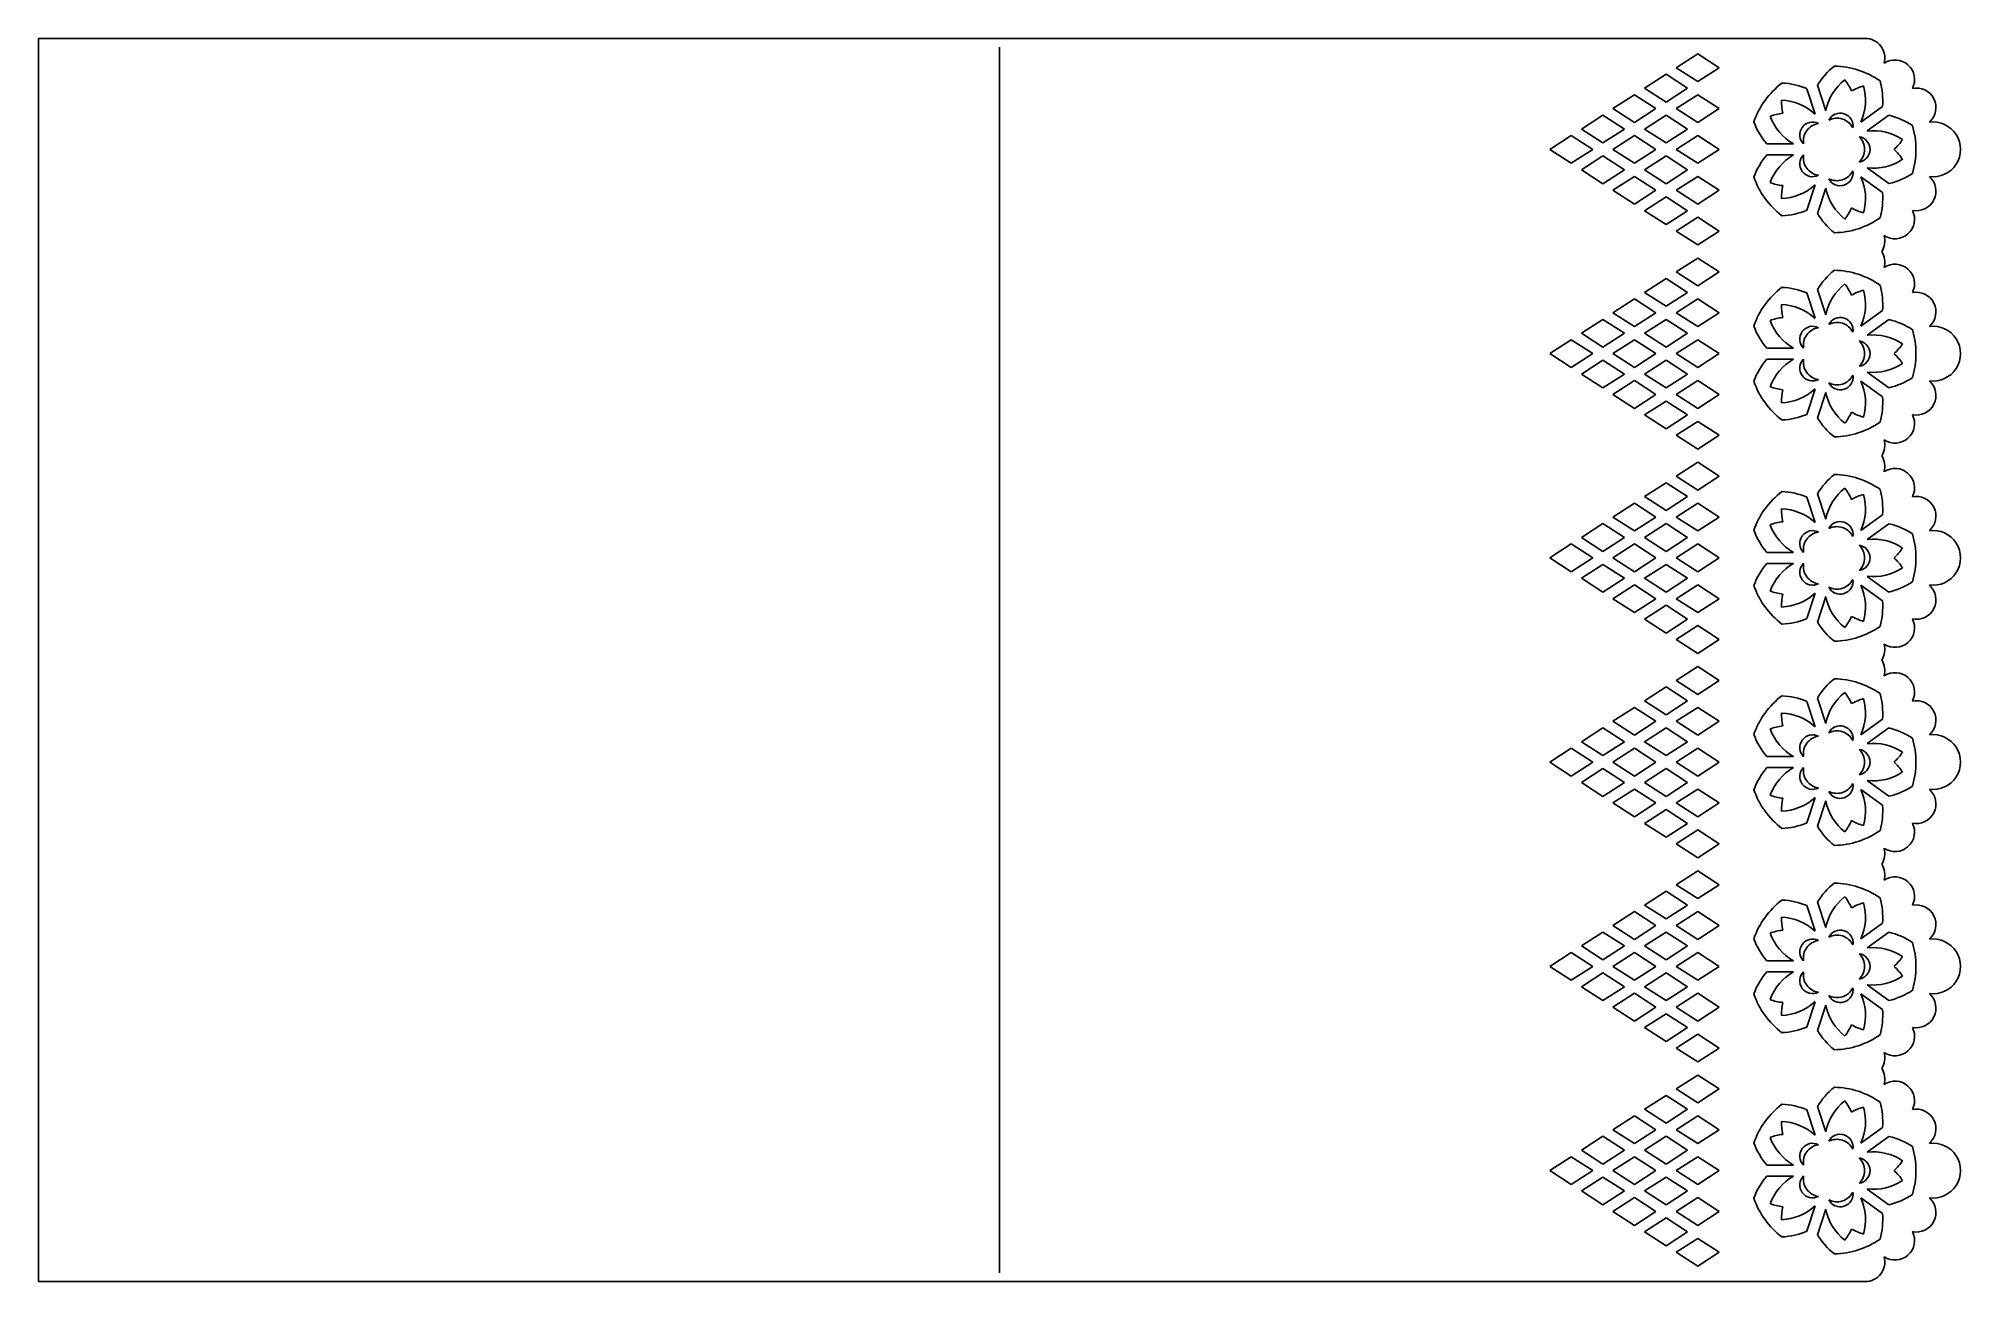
# Model space of a CAD drawing. Extents: x 10 to 226, y 10 to 150.
import ezdxf

# ---------------------------------------------------------------- set-up
doc = ezdxf.new("R2010")
doc.units = 0
doc.layers.get('0').update_dxf_attribs({"linetype": 'CONTINUOUS'})

msp = doc.modelspace()

# ---------------------------------------------------------------- linework, layer by layer
for p, q in [((215.08, 149.89), (9.88, 149.89)), ((9.88, 149.89), (9.88, 10.19)), ((117.83, 11.19), (117.83, 148.89)), ((196.26, 148.16), (193.84, 146.6)), ((198.67, 146.6), (196.26, 148.16)), ((190.29, 144.3), (192.71, 145.86)), ((195.12, 144.3), (192.71, 145.86)), ((196.26, 145.04), (193.84, 146.6)), ((198.67, 146.6), (196.26, 145.04)), ((186.74, 142.01), (189.16, 143.57)), ((189.16, 143.57), (191.57, 142.01)), ((190.29, 144.3), (192.71, 142.74)), ((195.12, 144.3), (192.71, 142.74)), ((196.26, 143.57), (193.84, 142.01)), ((198.67, 142.01), (196.26, 143.57)), ((209.46, 141.39), (208.53, 144.24)), ((210.63, 141.77), (209.71, 144.62)), ((183.19, 139.71), (185.61, 141.27)), ((188.02, 139.71), (185.61, 141.27)), ((186.74, 142.01), (189.16, 140.45)), ((189.16, 140.45), (191.57, 142.01)), ((190.29, 139.71), (192.71, 141.27)), ((195.12, 139.71), (192.71, 141.27)), ((196.26, 140.45), (193.84, 142.01)), ((198.67, 142.01), (196.26, 140.45)), ((214.58, 140.49), (217.01, 142.25)), ((215.3, 139.49), (217.73, 141.25)), ((182.06, 138.98), (179.65, 137.42)), ((184.47, 137.42), (182.06, 138.98)), ((183.19, 139.71), (185.61, 138.15)), ((188.02, 139.71), (185.61, 138.15)), ((186.74, 137.42), (189.16, 138.98)), ((189.16, 138.98), (191.57, 137.42)), ((190.29, 139.71), (192.71, 138.15)), ((195.12, 139.71), (192.71, 138.15)), ((196.26, 138.98), (193.84, 137.42)), ((198.67, 137.42), (196.26, 138.98)), ((182.06, 135.86), (179.65, 137.42)), ((184.47, 137.42), (182.06, 135.86)), ((183.19, 135.12), (185.61, 136.68)), ((188.02, 135.12), (185.61, 136.68)), ((186.74, 137.42), (189.16, 135.86)), ((189.16, 135.86), (191.57, 137.42)), ((190.29, 135.12), (192.71, 136.68)), ((195.12, 135.12), (192.71, 136.68)), ((196.26, 135.86), (193.84, 137.42)), ((198.67, 137.42), (196.26, 135.86)), ((207.02, 138.03), (204.02, 138.03)), ((207.02, 136.8), (204.02, 136.8)), ((183.19, 135.12), (185.61, 133.56)), ((188.02, 135.12), (185.61, 133.56)), ((186.74, 132.83), (189.16, 134.39)), ((189.16, 134.39), (191.57, 132.83)), ((190.29, 135.12), (192.71, 133.56)), ((195.12, 135.12), (192.71, 133.56)), ((196.26, 134.39), (193.84, 132.83)), ((198.67, 132.83), (196.26, 134.39)), ((214.58, 134.34), (217.01, 132.58)), ((215.3, 135.34), (217.73, 133.58)), ((186.74, 132.83), (189.16, 131.27)), ((189.16, 131.27), (191.57, 132.83)), ((190.29, 130.53), (192.71, 132.09)), ((195.12, 130.53), (192.71, 132.09)), ((196.26, 131.27), (193.84, 132.83)), ((198.67, 132.83), (196.26, 131.27)), ((209.46, 133.44), (208.53, 130.59)), ((210.63, 133.06), (209.71, 130.21)), ((190.29, 130.53), (192.71, 128.97)), ((195.12, 130.53), (192.71, 128.97)), ((196.26, 129.8), (193.84, 128.24)), ((198.67, 128.24), (196.26, 129.8)), ((196.26, 126.68), (193.84, 128.24)), ((198.67, 128.24), (196.26, 126.68)), ((196.26, 125.21), (193.84, 123.65)), ((196.26, 122.09), (193.84, 123.65)), ((198.67, 123.65), (196.26, 125.21)), ((198.67, 123.65), (196.26, 122.09)), ((190.29, 121.35), (192.71, 122.91)), ((190.29, 121.35), (192.71, 119.79)), ((195.12, 121.35), (192.71, 122.91)), ((195.12, 121.35), (192.71, 119.79)), ((209.46, 118.44), (208.53, 121.29)), ((210.63, 118.82), (209.71, 121.67)), ((186.74, 119.06), (189.16, 120.62)), ((186.74, 119.06), (189.16, 117.5)), ((189.16, 120.62), (191.57, 119.06)), ((189.16, 117.5), (191.57, 119.06)), ((196.26, 120.62), (193.84, 119.06)), ((196.26, 117.5), (193.84, 119.06)), ((198.67, 119.06), (196.26, 120.62)), ((198.67, 119.06), (196.26, 117.5)), ((214.58, 117.54), (217.01, 119.3)), ((183.19, 116.76), (185.61, 118.32)), ((183.19, 116.76), (185.61, 115.2)), ((188.02, 116.76), (185.61, 118.32)), ((188.02, 116.76), (185.61, 115.2)), ((190.29, 116.76), (192.71, 118.32)), ((190.29, 116.76), (192.71, 115.2)), ((195.12, 116.76), (192.71, 118.32)), ((195.12, 116.76), (192.71, 115.2)), ((215.3, 116.54), (217.73, 118.3)), ((182.06, 116.03), (179.65, 114.47)), ((182.06, 112.91), (179.65, 114.47)), ((184.47, 114.47), (182.06, 116.03)), ((184.47, 114.47), (182.06, 112.91)), ((186.74, 114.47), (189.16, 116.03)), ((186.74, 114.47), (189.16, 112.91)), ((189.16, 116.03), (191.57, 114.47)), ((189.16, 112.91), (191.57, 114.47)), ((196.26, 116.03), (193.84, 114.47)), ((196.26, 112.91), (193.84, 114.47)), ((198.67, 114.47), (196.26, 116.03)), ((198.67, 114.47), (196.26, 112.91)), ((207.02, 115.08), (204.02, 115.08)), ((183.19, 112.17), (185.61, 113.73)), ((188.02, 112.17), (185.61, 113.73)), ((190.29, 112.17), (192.71, 113.73)), ((195.12, 112.17), (192.71, 113.73)), ((207.02, 113.85), (204.02, 113.85)), ((215.3, 112.39), (217.73, 110.63)), ((183.19, 112.17), (185.61, 110.61)), ((188.02, 112.17), (185.61, 110.61)), ((186.74, 109.88), (189.16, 111.44)), ((189.16, 111.44), (191.57, 109.88)), ((190.29, 112.17), (192.71, 110.61)), ((195.12, 112.17), (192.71, 110.61)), ((196.26, 111.44), (193.84, 109.88)), ((198.67, 109.88), (196.26, 111.44)), ((209.46, 110.49), (208.53, 107.64)), ((210.63, 110.11), (209.71, 107.26)), ((214.58, 111.39), (217.01, 109.63)), ((186.74, 109.88), (189.16, 108.32)), ((189.16, 108.32), (191.57, 109.88)), ((190.29, 107.58), (192.71, 109.14)), ((195.12, 107.58), (192.71, 109.14)), ((196.26, 108.32), (193.84, 109.88)), ((198.67, 109.88), (196.26, 108.32)), ((190.29, 107.58), (192.71, 106.02)), ((195.12, 107.58), (192.71, 106.02)), ((196.26, 106.85), (193.84, 105.29)), ((198.67, 105.29), (196.26, 106.85)), ((196.26, 103.73), (193.84, 105.29)), ((198.67, 105.29), (196.26, 103.73)), ((196.26, 102.26), (193.84, 100.7)), ((198.67, 100.7), (196.26, 102.26)), ((190.29, 98.4), (192.71, 99.96)), ((195.12, 98.4), (192.71, 99.96)), ((196.26, 99.14), (193.84, 100.7)), ((198.67, 100.7), (196.26, 99.14)), ((186.74, 96.11), (189.16, 97.67)), ((189.16, 97.67), (191.57, 96.11)), ((190.29, 98.4), (192.71, 96.84)), ((195.12, 98.4), (192.71, 96.84)), ((196.26, 97.67), (193.84, 96.11)), ((198.67, 96.11), (196.26, 97.67)), ((209.46, 95.49), (208.53, 98.34)), ((210.63, 95.87), (209.71, 98.72)), ((183.19, 93.81), (185.61, 95.37)), ((188.02, 93.81), (185.61, 95.37)), ((186.74, 96.11), (189.16, 94.55)), ((189.16, 94.55), (191.57, 96.11)), ((190.29, 93.81), (192.71, 95.37)), ((195.12, 93.81), (192.71, 95.37)), ((196.26, 94.55), (193.84, 96.11)), ((198.67, 96.11), (196.26, 94.55)), ((214.58, 94.59), (217.01, 96.35)), ((215.3, 93.59), (217.73, 95.35)), ((182.06, 93.08), (179.65, 91.52)), ((184.47, 91.52), (182.06, 93.08)), ((183.19, 93.81), (185.61, 92.25)), ((188.02, 93.81), (185.61, 92.25)), ((186.74, 91.52), (189.16, 93.08)), ((189.16, 93.08), (191.57, 91.52)), ((190.29, 93.81), (192.71, 92.25)), ((195.12, 93.81), (192.71, 92.25)), ((196.26, 93.08), (193.84, 91.52)), ((198.67, 91.52), (196.26, 93.08)), ((182.06, 89.96), (179.65, 91.52)), ((184.47, 91.52), (182.06, 89.96)), ((183.19, 89.22), (185.61, 90.78)), ((188.02, 89.22), (185.61, 90.78)), ((186.74, 91.52), (189.16, 89.96)), ((189.16, 89.96), (191.57, 91.52)), ((190.29, 89.22), (192.71, 90.78)), ((195.12, 89.22), (192.71, 90.78)), ((196.26, 89.96), (193.84, 91.52)), ((198.67, 91.52), (196.26, 89.96)), ((207.02, 92.13), (204.02, 92.13)), ((207.02, 90.9), (204.02, 90.9)), ((183.19, 89.22), (185.61, 87.66)), ((188.02, 89.22), (185.61, 87.66)), ((190.29, 89.22), (192.71, 87.66)), ((195.12, 89.22), (192.71, 87.66)), ((215.3, 89.44), (217.73, 87.68)), ((186.74, 86.93), (189.16, 88.49)), ((186.74, 86.93), (189.16, 85.37)), ((189.16, 88.49), (191.57, 86.93)), ((189.16, 85.37), (191.57, 86.93)), ((196.26, 88.49), (193.84, 86.93)), ((196.26, 85.37), (193.84, 86.93)), ((198.67, 86.93), (196.26, 88.49)), ((198.67, 86.93), (196.26, 85.37)), ((209.46, 87.54), (208.53, 84.69)), ((210.63, 87.16), (209.71, 84.31)), ((214.58, 88.44), (217.01, 86.68)), ((190.29, 84.63), (192.71, 86.19)), ((190.29, 84.63), (192.71, 83.07)), ((195.12, 84.63), (192.71, 86.19)), ((195.12, 84.63), (192.71, 83.07)), ((196.26, 83.9), (193.84, 82.34)), ((196.26, 80.77), (193.84, 82.34)), ((198.67, 82.34), (196.26, 83.9)), ((198.67, 82.34), (196.26, 80.77)), ((196.26, 79.31), (193.84, 77.75)), ((196.26, 76.18), (193.84, 77.75)), ((198.67, 77.75), (196.26, 79.31)), ((198.67, 77.75), (196.26, 76.18)), ((190.29, 75.45), (192.71, 77.01)), ((195.12, 75.45), (192.71, 77.01)), ((210.63, 72.92), (209.71, 75.77)), ((186.74, 73.16), (189.16, 74.72)), ((189.16, 74.72), (191.57, 73.16)), ((190.29, 75.45), (192.71, 73.89)), ((195.12, 75.45), (192.71, 73.89)), ((196.26, 74.72), (193.84, 73.16)), ((198.67, 73.16), (196.26, 74.72)), ((209.46, 72.54), (208.53, 75.39)), ((183.19, 70.86), (185.61, 72.42)), ((188.02, 70.86), (185.61, 72.42)), ((186.74, 73.16), (189.16, 71.59)), ((189.16, 71.59), (191.57, 73.16)), ((190.29, 70.86), (192.71, 72.42)), ((195.12, 70.86), (192.71, 72.42)), ((196.26, 71.59), (193.84, 73.16)), ((198.67, 73.16), (196.26, 71.59)), ((214.58, 71.64), (217.01, 73.4)), ((215.3, 70.64), (217.73, 72.4)), ((182.06, 70.13), (179.65, 68.57)), ((184.47, 68.57), (182.06, 70.13)), ((183.19, 70.86), (185.61, 69.3)), ((188.02, 70.86), (185.61, 69.3)), ((186.74, 68.57), (189.16, 70.13)), ((189.16, 70.13), (191.57, 68.57)), ((190.29, 70.86), (192.71, 69.3)), ((195.12, 70.86), (192.71, 69.3)), ((196.26, 70.13), (193.84, 68.57)), ((198.67, 68.57), (196.26, 70.13)), ((207.02, 69.18), (204.02, 69.18)), ((182.06, 67), (179.65, 68.57)), ((184.47, 68.57), (182.06, 67)), ((183.19, 66.27), (185.61, 67.83)), ((188.02, 66.27), (185.61, 67.83)), ((186.74, 68.57), (189.16, 67)), ((189.16, 67), (191.57, 68.57)), ((190.29, 66.27), (192.71, 67.83)), ((195.12, 66.27), (192.71, 67.83)), ((196.26, 67), (193.84, 68.57)), ((198.67, 68.57), (196.26, 67)), ((207.02, 67.95), (204.02, 67.95)), ((183.19, 66.27), (185.61, 64.71)), ((188.02, 66.27), (185.61, 64.71)), ((186.74, 63.98), (189.16, 65.54)), ((189.16, 65.54), (191.57, 63.98)), ((190.29, 66.27), (192.71, 64.71)), ((195.12, 66.27), (192.71, 64.71)), ((196.26, 65.54), (193.84, 63.98)), ((198.67, 63.98), (196.26, 65.54)), ((214.58, 65.49), (217.01, 63.73)), ((215.3, 66.49), (217.73, 64.73)), ((186.74, 63.98), (189.16, 62.41)), ((189.16, 62.41), (191.57, 63.98)), ((190.29, 61.68), (192.71, 63.24)), ((195.12, 61.68), (192.71, 63.24)), ((196.26, 62.41), (193.84, 63.98)), ((198.67, 63.98), (196.26, 62.41)), ((209.46, 64.59), (208.53, 61.74)), ((210.63, 64.21), (209.71, 61.36)), ((190.29, 61.68), (192.71, 60.12)), ((195.12, 61.68), (192.71, 60.12)), ((196.26, 60.95), (193.84, 59.38)), ((198.67, 59.38), (196.26, 60.95)), ((196.26, 57.82), (193.84, 59.38)), ((198.67, 59.38), (196.26, 57.82)), ((196.26, 56.36), (193.84, 54.79)), ((198.67, 54.79), (196.26, 56.36)), ((190.29, 52.5), (192.71, 54.06)), ((195.12, 52.5), (192.71, 54.06)), ((196.26, 53.23), (193.84, 54.79)), ((198.67, 54.79), (196.26, 53.23)), ((190.29, 52.5), (192.71, 50.94)), ((195.12, 52.5), (192.71, 50.94)), ((209.46, 49.59), (208.53, 52.44)), ((210.63, 49.97), (209.71, 52.82)), ((186.74, 50.2), (189.16, 51.77)), ((186.74, 50.2), (189.16, 48.64)), ((189.16, 51.77), (191.57, 50.2)), ((189.16, 48.64), (191.57, 50.2)), ((196.26, 51.77), (193.84, 50.2)), ((196.26, 48.64), (193.84, 50.2)), ((198.67, 50.2), (196.26, 51.77)), ((198.67, 50.2), (196.26, 48.64)), ((214.58, 48.69), (217.01, 50.45)), ((183.19, 47.91), (185.61, 49.47)), ((183.19, 47.91), (185.61, 46.35)), ((188.02, 47.91), (185.61, 49.47)), ((188.02, 47.91), (185.61, 46.35)), ((190.29, 47.91), (192.71, 49.47)), ((190.29, 47.91), (192.71, 46.35)), ((195.12, 47.91), (192.71, 49.47)), ((195.12, 47.91), (192.71, 46.35)), ((215.3, 47.69), (217.73, 49.45)), ((182.06, 47.18), (179.65, 45.61)), ((182.06, 44.05), (179.65, 45.61)), ((184.47, 45.61), (182.06, 47.18)), ((184.47, 45.61), (182.06, 44.05)), ((186.74, 45.61), (189.16, 47.18)), ((186.74, 45.61), (189.16, 44.05)), ((189.16, 47.18), (191.57, 45.61)), ((189.16, 44.05), (191.57, 45.61)), ((196.26, 47.18), (193.84, 45.61)), ((196.26, 44.05), (193.84, 45.61)), ((198.67, 45.61), (196.26, 47.18)), ((198.67, 45.61), (196.26, 44.05)), ((207.02, 46.23), (204.02, 46.23)), ((183.19, 43.32), (185.61, 44.88)), ((183.19, 43.32), (185.61, 41.76)), ((188.02, 43.32), (185.61, 44.88)), ((188.02, 43.32), (185.61, 41.76)), ((190.29, 43.32), (192.71, 44.88)), ((190.29, 43.32), (192.71, 41.76)), ((195.12, 43.32), (192.71, 44.88)), ((195.12, 43.32), (192.71, 41.76)), ((207.02, 45), (204.02, 45)), ((215.3, 43.54), (217.73, 41.78)), ((186.74, 41.02), (189.16, 42.59)), ((186.74, 41.02), (189.16, 39.46)), ((189.16, 42.59), (191.57, 41.02)), ((189.16, 39.46), (191.57, 41.02)), ((196.26, 42.59), (193.84, 41.02)), ((196.26, 39.46), (193.84, 41.02)), ((198.67, 41.02), (196.26, 42.59)), ((198.67, 41.02), (196.26, 39.46)), ((209.46, 41.64), (208.53, 38.79)), ((210.63, 41.26), (209.71, 38.41)), ((214.58, 42.54), (217.01, 40.78)), ((190.29, 38.73), (192.71, 40.29)), ((195.12, 38.73), (192.71, 40.29)), ((190.29, 38.73), (192.71, 37.17)), ((195.12, 38.73), (192.71, 37.17)), ((196.26, 37.99), (193.84, 36.43)), ((198.67, 36.43), (196.26, 37.99)), ((196.26, 34.87), (193.84, 36.43)), ((198.67, 36.43), (196.26, 34.87)), ((196.26, 33.4), (193.84, 31.84)), ((198.67, 31.84), (196.26, 33.4)), ((190.29, 29.55), (192.71, 31.11)), ((195.12, 29.55), (192.71, 31.11)), ((196.26, 30.28), (193.84, 31.84)), ((198.67, 31.84), (196.26, 30.28)), ((186.74, 27.25), (189.16, 28.81)), ((189.16, 28.81), (191.57, 27.25)), ((190.29, 29.55), (192.71, 27.99)), ((195.12, 29.55), (192.71, 27.99)), ((196.26, 28.81), (193.84, 27.25)), ((198.67, 27.25), (196.26, 28.81)), ((209.46, 26.64), (208.53, 29.49)), ((210.63, 27.02), (209.71, 29.87)), ((183.19, 24.96), (185.61, 26.52)), ((188.02, 24.96), (185.61, 26.52)), ((186.74, 27.25), (189.16, 25.69)), ((189.16, 25.69), (191.57, 27.25)), ((190.29, 24.96), (192.71, 26.52)), ((195.12, 24.96), (192.71, 26.52)), ((196.26, 25.69), (193.84, 27.25)), ((198.67, 27.25), (196.26, 25.69)), ((214.58, 25.74), (217.01, 27.5)), ((215.3, 24.74), (217.73, 26.5)), ((182.06, 24.22), (179.65, 22.66)), ((184.47, 22.66), (182.06, 24.22)), ((183.19, 24.96), (185.61, 23.4)), ((188.02, 24.96), (185.61, 23.4)), ((186.74, 22.66), (189.16, 24.22)), ((189.16, 24.22), (191.57, 22.66)), ((190.29, 24.96), (192.71, 23.4)), ((195.12, 24.96), (192.71, 23.4)), ((196.26, 24.22), (193.84, 22.66)), ((198.67, 22.66), (196.26, 24.22)), ((182.06, 21.1), (179.65, 22.66)), ((184.47, 22.66), (182.06, 21.1)), ((183.19, 20.37), (185.61, 21.93)), ((188.02, 20.37), (185.61, 21.93)), ((186.74, 22.66), (189.16, 21.1)), ((189.16, 21.1), (191.57, 22.66)), ((190.29, 20.37), (192.71, 21.93)), ((195.12, 20.37), (192.71, 21.93)), ((196.26, 21.1), (193.84, 22.66)), ((198.67, 22.66), (196.26, 21.1)), ((207.02, 23.28), (204.02, 23.28)), ((207.02, 22.05), (204.02, 22.05)), ((183.19, 20.37), (185.61, 18.81)), ((188.02, 20.37), (185.61, 18.81)), ((186.74, 18.07), (189.16, 19.63)), ((189.16, 19.63), (191.57, 18.07)), ((190.29, 20.37), (192.71, 18.81)), ((195.12, 20.37), (192.71, 18.81)), ((196.26, 19.63), (193.84, 18.07)), ((198.67, 18.07), (196.26, 19.63)), ((214.58, 19.59), (217.01, 17.83)), ((215.3, 20.59), (217.73, 18.83)), ((186.74, 18.07), (189.16, 16.51)), ((189.16, 16.51), (191.57, 18.07)), ((190.29, 15.78), (192.71, 17.34)), ((195.12, 15.78), (192.71, 17.34)), ((196.26, 16.51), (193.84, 18.07)), ((198.67, 18.07), (196.26, 16.51)), ((209.46, 18.69), (208.53, 15.84)), ((210.63, 18.31), (209.71, 15.46)), ((190.29, 15.78), (192.71, 14.22)), ((195.12, 15.78), (192.71, 14.22)), ((196.26, 15.04), (193.84, 13.48)), ((196.26, 11.92), (193.84, 13.48)), ((198.67, 13.48), (196.26, 15.04)), ((198.67, 13.48), (196.26, 11.92)), ((9.88, 10.19), (215.08, 10.19))]:
    msp.add_line(p, q)
for centre, radius, start, end in [((215.08, 147.69), 2.2, 344.4983, 90), ((218.41, 145.27), 2.2, 333.017, 123.4584), ((211.4, 137.42), 9.37, 127.3032, 160.6969), ((205.43, 136.97), 7.91, 66.9297, 87.9169), ((216.49, 140.56), 7.91, 128.0832, 149.0704), ((216.49, 140.56), 5.98, 128.421, 168.2969), ((211.4, 137.42), 9.37, 55.3032, 88.6969), ((208.09, 141.52), 5.98, 24.4392, 38.4905), ((209.13, 142.95), 7.91, 354.9297, 15.9169), ((211.66, 142.68), 5.98, 177.5096, 191.5609), ((205.43, 136.97), 5.98, 47.7032, 87.5791), ((216.49, 138.79), 5.98, 105.5096, 119.5609), ((209.13, 142.95), 5.98, 335.7032, 15.5791), ((220.82, 142.12), 2.2, 311.5312, 101.7456), ((209.99, 143.23), 7.91, 200.0832, 221.0704), ((206.47, 135.54), 5.98, 96.4392, 110.4905), ((209.99, 143.23), 5.98, 200.421, 240.2969), ((209.16, 139.05), 1.44, 63.0812, 224.9189), ((212.26, 140.05), 1.44, 351.0812, 152.9189), ((211.9, 138.96), 1.97, 26.1401, 117.86), ((215.96, 133.54), 7.91, 56.0832, 77.0704), ((222.7, 137.42), 3.08, 262.1562, 97.8439), ((210.09, 138.37), 1.97, 98.1401, 189.86), ((214.17, 137.42), 1.44, 279.0812, 80.9189), ((213.02, 137.42), 1.97, 314.1401, 45.86), ((215.96, 133.54), 5.98, 56.421, 96.2969), ((214.28, 141.83), 5.98, 312.4392, 326.4905), ((211.4, 137.42), 9.37, 343.3032, 16.6969), ((209.99, 131.6), 7.91, 138.9297, 159.9169), ((209.99, 131.6), 5.98, 119.7032, 159.5791), ((209.16, 135.79), 1.44, 135.0812, 296.9189), ((210.09, 136.46), 1.97, 170.1401, 261.86), ((215.96, 141.29), 5.98, 263.7032, 303.5791), ((214.28, 133), 5.98, 33.5096, 47.5609), ((211.4, 137.42), 9.37, 199.3032, 232.6969), ((212.26, 134.78), 1.44, 207.0812, 8.9189), ((211.9, 135.87), 1.97, 242.1401, 333.86), ((209.13, 131.88), 5.98, 344.421, 24.2969), ((215.96, 141.29), 7.91, 282.9297, 303.9169), ((220.82, 132.72), 2.2, 258.2545, 48.4689), ((206.47, 139.3), 5.98, 249.5096, 263.5609), ((211.66, 132.15), 5.98, 168.4392, 182.4905), ((205.43, 137.87), 5.98, 272.421, 312.2969), ((216.49, 134.28), 5.98, 191.7032, 231.5791), ((209.13, 131.88), 7.91, 344.0832, 5.0704), ((205.43, 137.87), 7.91, 272.0832, 293.0704), ((216.49, 134.28), 7.91, 210.9297, 231.9169), ((211.4, 137.42), 9.37, 271.3032, 304.6969), ((208.09, 133.31), 5.98, 321.5096, 335.5609), ((216.49, 136.04), 5.98, 240.4392, 254.4905), ((218.41, 129.57), 2.2, 236.5417, 26.983), ((215.08, 127.14), 2.2, 326.8995, 15.5017), ((215.08, 124.74), 2.2, 344.4983, 33.1005), ((216.49, 117.61), 7.91, 128.0832, 149.0704), ((211.4, 114.47), 9.37, 55.3032, 88.6969), ((218.41, 122.32), 2.2, 333.017, 123.4584), ((211.4, 114.47), 9.37, 127.3032, 160.6969), ((205.43, 114.01), 7.91, 66.9297, 87.9169), ((216.49, 117.61), 5.98, 128.421, 168.2969), ((208.09, 118.57), 5.98, 24.4392, 38.4905), ((216.49, 115.84), 5.98, 105.5096, 119.5609), ((209.13, 120), 5.98, 335.7032, 15.5791), ((209.13, 120), 7.91, 354.9297, 15.9169), ((220.82, 119.17), 2.2, 311.5312, 101.7456), ((211.66, 119.73), 5.98, 177.5096, 191.5609), ((205.43, 114.01), 5.98, 47.7032, 87.5791), ((209.99, 120.28), 7.91, 200.0832, 221.0704), ((206.47, 112.59), 5.98, 96.4392, 110.4905), ((209.99, 120.28), 5.98, 200.421, 240.2969), ((209.16, 116.1), 1.44, 63.0812, 224.9189), ((210.09, 115.42), 1.97, 98.1401, 189.86), ((212.26, 117.1), 1.44, 351.0812, 152.9189), ((211.9, 116.01), 1.97, 26.1401, 117.86), ((215.96, 110.59), 7.91, 56.0832, 77.0704), ((211.4, 114.47), 9.37, 343.3032, 16.6969), ((222.7, 114.47), 3.08, 262.1562, 97.8439), ((214.17, 114.47), 1.44, 279.0812, 80.9189), ((213.02, 114.47), 1.97, 314.1401, 45.86), ((215.96, 110.59), 5.98, 56.421, 96.2969), ((214.28, 118.88), 5.98, 312.4392, 326.4905), ((214.28, 110.05), 5.98, 33.5096, 47.5609), ((209.99, 108.65), 7.91, 138.9297, 159.9169), ((209.99, 108.65), 5.98, 119.7032, 159.5791), ((209.16, 112.84), 1.44, 135.0812, 296.9189), ((210.09, 113.51), 1.97, 170.1401, 261.86), ((215.96, 118.34), 5.98, 263.7032, 303.5791), ((211.4, 114.47), 9.37, 199.3032, 232.6969), ((206.47, 116.35), 5.98, 249.5096, 263.5609), ((211.66, 109.2), 5.98, 168.4392, 182.4905), ((205.43, 114.92), 5.98, 272.421, 312.2969), ((216.49, 111.33), 5.98, 191.7032, 231.5791), ((211.9, 112.92), 1.97, 242.1401, 333.86), ((212.26, 111.83), 1.44, 207.0812, 8.9189), ((209.13, 108.93), 5.98, 344.421, 24.2969), ((215.96, 118.34), 7.91, 282.9297, 303.9169), ((220.82, 109.77), 2.2, 258.2545, 48.4689), ((209.13, 108.93), 7.91, 344.0832, 5.0704), ((205.43, 114.92), 7.91, 272.0832, 293.0704), ((216.49, 111.33), 7.91, 210.9297, 231.9169), ((211.4, 114.47), 9.37, 271.3032, 304.6969), ((208.09, 110.36), 5.98, 321.5096, 335.5609), ((216.49, 113.09), 5.98, 240.4392, 254.4905), ((218.41, 106.61), 2.2, 236.5417, 26.983), ((215.08, 104.19), 2.2, 326.8995, 15.5017), ((215.08, 101.79), 2.2, 344.4983, 33.1005), ((218.41, 99.37), 2.2, 333.017, 123.4584), ((216.49, 94.66), 7.91, 128.0832, 149.0704), ((216.49, 94.66), 5.98, 128.421, 168.2969), ((211.4, 91.52), 9.37, 55.3032, 88.6969), ((208.09, 95.62), 5.98, 24.4392, 38.4905), ((211.4, 91.52), 9.37, 127.3032, 160.6969), ((205.43, 91.06), 7.91, 66.9297, 87.9169), ((216.49, 92.89), 5.98, 105.5096, 119.5609), ((209.13, 97.05), 5.98, 335.7032, 15.5791), ((209.13, 97.05), 7.91, 354.9297, 15.9169), ((220.82, 96.22), 2.2, 311.5312, 101.7456), ((206.47, 89.64), 5.98, 96.4392, 110.4905), ((209.99, 97.33), 5.98, 200.421, 240.2969), ((211.66, 96.78), 5.98, 177.5096, 191.5609), ((205.43, 91.06), 5.98, 47.7032, 87.5791), ((212.26, 94.15), 1.44, 351.0812, 152.9189), ((211.9, 93.06), 1.97, 26.1401, 117.86), ((215.96, 87.64), 7.91, 56.0832, 77.0704), ((209.99, 97.33), 7.91, 200.0832, 221.0704), ((209.16, 93.14), 1.44, 63.0812, 224.9189), ((210.09, 92.47), 1.97, 98.1401, 189.86), ((214.17, 91.52), 1.44, 279.0812, 80.9189), ((213.02, 91.52), 1.97, 314.1401, 45.86), ((215.96, 87.64), 5.98, 56.421, 96.2969), ((211.4, 91.52), 9.37, 343.3032, 16.6969), ((222.7, 91.52), 3.08, 262.1562, 97.8439), ((209.99, 85.7), 7.91, 138.9297, 159.9169), ((209.99, 85.7), 5.98, 119.7032, 159.5791), ((209.16, 89.89), 1.44, 135.0812, 296.9189), ((210.09, 90.56), 1.97, 170.1401, 261.86), ((214.28, 95.93), 5.98, 312.4392, 326.4905), ((214.28, 87.1), 5.98, 33.5096, 47.5609), ((212.26, 88.88), 1.44, 207.0812, 8.9189), ((211.9, 89.97), 1.97, 242.1401, 333.86), ((215.96, 95.39), 5.98, 263.7032, 303.5791), ((215.96, 95.39), 7.91, 282.9297, 303.9169), ((211.4, 91.52), 9.37, 199.3032, 232.6969), ((206.47, 93.39), 5.98, 249.5096, 263.5609), ((211.66, 86.25), 5.98, 168.4392, 182.4905), ((205.43, 91.97), 5.98, 272.421, 312.2969), ((216.49, 88.37), 5.98, 191.7032, 231.5791), ((209.13, 85.98), 5.98, 344.421, 24.2969), ((209.13, 85.98), 7.91, 344.0832, 5.0704), ((220.82, 86.81), 2.2, 258.2545, 48.4689), ((205.43, 91.97), 7.91, 272.0832, 293.0704), ((216.49, 88.37), 7.91, 210.9297, 231.9169), ((208.09, 87.41), 5.98, 321.5096, 335.5609), ((216.49, 90.14), 5.98, 240.4392, 254.4905), ((218.41, 83.66), 2.2, 236.5417, 26.983), ((211.4, 91.52), 9.37, 271.3032, 304.6969), ((215.08, 81.24), 2.2, 326.8995, 15.5017), ((215.08, 78.84), 2.2, 344.4983, 33.1005), ((216.49, 71.71), 7.91, 128.0832, 149.0704), ((211.4, 68.57), 9.37, 55.3032, 88.6969), ((218.41, 76.42), 2.2, 333.017, 123.4584), ((211.4, 68.57), 9.37, 127.3032, 160.6969), ((205.43, 68.11), 7.91, 66.9297, 87.9169), ((216.49, 71.71), 5.98, 128.421, 168.2969), ((208.09, 72.67), 5.98, 24.4392, 38.4905), ((216.49, 69.94), 5.98, 105.5096, 119.5609), ((209.13, 74.1), 5.98, 335.7032, 15.5791), ((209.13, 74.1), 7.91, 354.9297, 15.9169), ((211.66, 73.83), 5.98, 177.5096, 191.5609), ((205.43, 68.11), 5.98, 47.7032, 87.5791), ((220.82, 73.27), 2.2, 311.5312, 101.7456), ((209.99, 74.38), 7.91, 200.0832, 221.0704), ((206.47, 66.69), 5.98, 96.4392, 110.4905), ((209.99, 74.38), 5.98, 200.421, 240.2969), ((209.16, 70.19), 1.44, 63.0812, 224.9189), ((210.09, 69.52), 1.97, 98.1401, 189.86), ((212.26, 71.2), 1.44, 351.0812, 152.9189), ((211.9, 70.11), 1.97, 26.1401, 117.86), ((215.96, 64.69), 7.91, 56.0832, 77.0704), ((211.4, 68.57), 9.37, 343.3032, 16.6969), ((222.7, 68.57), 3.08, 262.1562, 97.8439), ((214.17, 68.57), 1.44, 279.0812, 80.9189), ((213.02, 68.57), 1.97, 314.1401, 45.86), ((215.96, 64.69), 5.98, 56.421, 96.2969), ((214.28, 72.98), 5.98, 312.4392, 326.4905), ((209.99, 62.75), 7.91, 138.9297, 159.9169), ((209.99, 62.75), 5.98, 119.7032, 159.5791), ((209.16, 66.94), 1.44, 135.0812, 296.9189), ((210.09, 67.61), 1.97, 170.1401, 261.86), ((215.96, 72.44), 5.98, 263.7032, 303.5791), ((214.28, 64.15), 5.98, 33.5096, 47.5609), ((211.4, 68.57), 9.37, 199.3032, 232.6969), ((206.47, 70.44), 5.98, 249.5096, 263.5609), ((212.26, 65.93), 1.44, 207.0812, 8.9189), ((211.9, 67.02), 1.97, 242.1401, 333.86), ((209.13, 63.03), 5.98, 344.421, 24.2969), ((215.96, 72.44), 7.91, 282.9297, 303.9169), ((220.82, 63.86), 2.2, 258.2545, 48.4689), ((211.66, 63.3), 5.98, 168.4392, 182.4905), ((205.43, 69.02), 5.98, 272.421, 312.2969), ((216.49, 65.42), 5.98, 191.7032, 231.5791), ((209.13, 63.03), 7.91, 344.0832, 5.0704), ((205.43, 69.02), 7.91, 272.0832, 293.0704), ((216.49, 65.42), 7.91, 210.9297, 231.9169), ((211.4, 68.57), 9.37, 271.3032, 304.6969), ((208.09, 64.46), 5.98, 321.5096, 335.5609), ((216.49, 67.19), 5.98, 240.4392, 254.4905), ((218.41, 60.71), 2.2, 236.5417, 26.983), ((215.08, 58.29), 2.2, 326.8995, 15.5017), ((215.08, 55.89), 2.2, 344.4983, 33.1005), ((216.49, 48.76), 7.91, 128.0832, 149.0704), ((211.4, 45.61), 9.37, 55.3032, 88.6969), ((218.41, 53.47), 2.2, 333.017, 123.4584), ((211.4, 45.61), 9.37, 127.3032, 160.6969), ((205.43, 45.16), 7.91, 66.9297, 87.9169), ((216.49, 48.76), 5.98, 128.421, 168.2969), ((208.09, 49.72), 5.98, 24.4392, 38.4905), ((216.49, 46.99), 5.98, 105.5096, 119.5609), ((209.13, 51.15), 5.98, 335.7032, 15.5791), ((209.13, 51.15), 7.91, 354.9297, 15.9169), ((220.82, 50.32), 2.2, 311.5312, 101.7456), ((206.47, 43.74), 5.98, 96.4392, 110.4905), ((211.66, 50.88), 5.98, 177.5096, 191.5609), ((205.43, 45.16), 5.98, 47.7032, 87.5791), ((212.26, 48.25), 1.44, 351.0812, 152.9189), ((209.99, 51.43), 7.91, 200.0832, 221.0704), ((209.99, 51.43), 5.98, 200.421, 240.2969), ((209.16, 47.24), 1.44, 63.0812, 224.9189), ((210.09, 46.57), 1.97, 98.1401, 189.86), ((211.9, 47.16), 1.97, 26.1401, 117.86), ((215.96, 41.74), 5.98, 56.421, 96.2969), ((215.96, 41.74), 7.91, 56.0832, 77.0704), ((211.4, 45.61), 9.37, 343.3032, 16.6969), ((222.7, 45.61), 3.08, 262.1562, 97.8439), ((213.02, 45.61), 1.97, 314.1401, 45.86), ((214.17, 45.61), 1.44, 279.0812, 80.9189), ((214.28, 50.03), 5.98, 312.4392, 326.4905), ((214.28, 41.2), 5.98, 33.5096, 47.5609), ((209.99, 39.8), 7.91, 138.9297, 159.9169), ((209.99, 39.8), 5.98, 119.7032, 159.5791), ((209.16, 43.99), 1.44, 135.0812, 296.9189), ((210.09, 44.66), 1.97, 170.1401, 261.86), ((212.26, 42.98), 1.44, 207.0812, 8.9189), ((211.9, 44.07), 1.97, 242.1401, 333.86), ((215.96, 49.49), 5.98, 263.7032, 303.5791), ((211.4, 45.61), 9.37, 199.3032, 232.6969), ((206.47, 47.49), 5.98, 249.5096, 263.5609), ((211.66, 40.35), 5.98, 168.4392, 182.4905), ((205.43, 46.07), 5.98, 272.421, 312.2969), ((216.49, 42.47), 5.98, 191.7032, 231.5791), ((209.13, 40.08), 5.98, 344.421, 24.2969), ((215.96, 49.49), 7.91, 282.9297, 303.9169), ((220.82, 40.91), 2.2, 258.2545, 48.4689), ((208.09, 41.51), 5.98, 321.5096, 335.5609), ((216.49, 44.24), 5.98, 240.4392, 254.4905), ((209.13, 40.08), 7.91, 344.0832, 5.0704), ((205.43, 46.07), 7.91, 272.0832, 293.0704), ((216.49, 42.47), 7.91, 210.9297, 231.9169), ((211.4, 45.61), 9.37, 271.3032, 304.6969), ((218.41, 37.76), 2.2, 236.5417, 26.983), ((215.08, 35.34), 2.2, 326.8995, 15.5017), ((215.08, 32.94), 2.2, 344.4983, 33.1005), ((218.41, 30.52), 2.2, 333.017, 123.4583), ((216.49, 25.81), 7.91, 128.0831, 149.0703), ((216.49, 25.81), 5.98, 128.4209, 168.2968), ((211.4, 22.66), 9.37, 55.3031, 88.6968), ((208.09, 26.77), 5.98, 24.4391, 38.4904), ((209.13, 28.2), 7.91, 354.9296, 15.9168), ((211.4, 22.66), 9.37, 127.3031, 160.6968), ((211.66, 27.93), 5.98, 177.5095, 191.5608), ((205.43, 22.21), 5.98, 47.7031, 87.579), ((205.43, 22.21), 7.91, 66.9296, 87.9168), ((216.49, 24.04), 5.98, 105.5095, 119.5608), ((209.13, 28.2), 5.98, 335.7031, 15.579), ((220.82, 27.37), 2.2, 311.5311, 101.7455), ((206.47, 20.79), 5.98, 96.4391, 110.4904), ((209.99, 28.48), 5.98, 200.4209, 240.2968), ((212.26, 25.3), 1.44, 351.0811, 152.9188), ((211.9, 24.21), 1.97, 26.14, 117.8599), ((215.96, 18.79), 7.91, 56.0831, 77.0703), ((209.99, 28.48), 7.91, 200.0831, 221.0703), ((209.16, 24.29), 1.44, 63.0811, 224.9188), ((210.09, 23.62), 1.97, 98.14, 189.8599), ((214.17, 22.66), 1.44, 279.0811, 80.9188), ((213.02, 22.66), 1.97, 314.14, 45.8599), ((215.96, 18.79), 5.98, 56.4209, 96.2968), ((214.28, 27.08), 5.98, 312.4391, 326.4904), ((211.4, 22.66), 9.37, 343.3031, 16.6968), ((222.7, 22.66), 3.08, 262.1561, 97.8438), ((209.99, 16.85), 7.91, 138.9296, 159.9168), ((209.99, 16.85), 5.98, 119.7031, 159.579), ((209.16, 21.04), 1.44, 135.0811, 296.9188), ((210.09, 21.71), 1.97, 170.14, 261.8599), ((214.28, 18.25), 5.98, 33.5095, 47.5608), ((211.4, 22.66), 9.37, 199.3031, 232.6968), ((211.9, 21.12), 1.97, 242.14, 333.8599), ((212.26, 20.03), 1.44, 207.0811, 8.9188), ((209.13, 17.13), 5.98, 344.4209, 24.2968), ((215.96, 26.54), 5.98, 263.7031, 303.579), ((215.96, 26.54), 7.91, 282.9296, 303.9168), ((220.82, 17.96), 2.2, 258.2544, 48.4688), ((206.47, 24.54), 5.98, 249.5095, 263.5608), ((211.66, 17.4), 5.98, 168.4391, 182.4904), ((205.43, 23.12), 5.98, 272.4209, 312.2968), ((216.49, 19.52), 5.98, 191.7031, 231.579), ((209.13, 17.13), 7.91, 344.0831, 5.0703), ((205.43, 23.12), 7.91, 272.0831, 293.0703), ((216.49, 19.52), 7.91, 210.9296, 231.9168), ((208.09, 18.56), 5.98, 321.5095, 335.5608), ((216.49, 21.29), 5.98, 240.4391, 254.4904), ((218.41, 14.81), 2.2, 236.5416, 26.983), ((211.4, 22.66), 9.37, 271.3031, 304.6968), ((215.08, 12.39), 2.2, 270, 15.5017)]:
    msp.add_arc(centre, radius, start, end)

doc.saveas('drawing.dxf')
